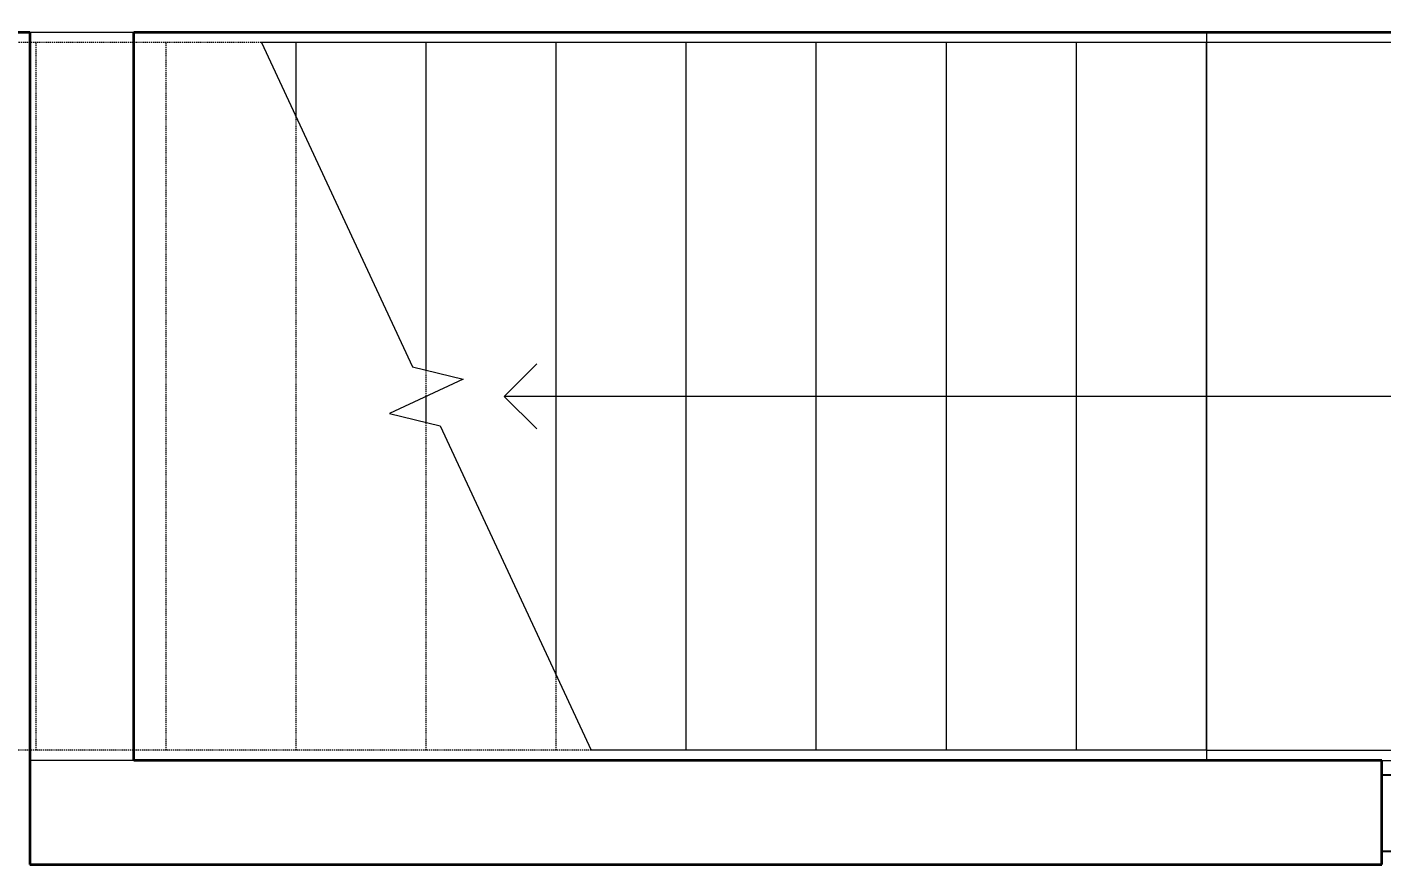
# Model space of a CAD drawing. Header units: millimetres. Extents: x -21672 to 8019, y 3751 to 17279.
# Drawn here: x -9522 to -6917, y 13965 to 15576 of the extents above; entities that cross this region are included whole.
import ezdxf

# ---------------------------------------------------------------- set-up
doc = ezdxf.new("R2010")
doc.units = ezdxf.units.MM
doc.linetypes.add('Overhead', pattern=[3.96875, 2.38125, -1.5875])
for name, color, linetype, lineweight in [('A-ANNO-DIMS', 211, 'Continuous', 9), ('A-ANNO-DIMS-50', 211, 'Continuous', 9), ('A-DETL', 90, 'Continuous', 18), ('A-DOOR', 31, 'Continuous', 18), ('A-DOOR-FRAM', 31, 'Continuous', 25), ('A-FLOR', 192, 'Continuous', 18), ('A-WALL', 113, 'Continuous', 18), ('S-STRS', 31, 'Continuous', 18), ('S-STRS-ANNO', 31, 'Continuous', 18), ('S-STRS-MBND', 31, 'Overhead', 18)]:
    doc.layers.add(name, color=color, linetype=linetype, lineweight=lineweight)
doc.styles.add('Arial', font='arial.ttf', dxfattribs={"height": 125})
doc.dimstyles.new('Diagonal_-_2_5mm_Arial', dxfattribs={"dimscale": 304.8, "dimtxt": 127.532425, "dimasz": 0.492126, "dimexe": 0.393701, "dimexo": 0.246063, "dimgap": 0.287073, "dimtad": 1, "dimdec": 0, "dimzin": 0, "dimdsep": 46, "dimtxsty": 'Arial', "dimblk1": 'OBLIQUE', "dimblk2": 'OBLIQUE', "dimsah": 1, "dimcen": 0.09, "dimdle": 0.393701, "dimazin": 0, "dimtfac": 1, "dimtdec": 4, "dimtix": 1, "dimtmove": 0, "dimatfit": 3, "dimfxl": 1, "dimtvp": 1, "dimtolj": 1, "dimtzin": 0, "dimarcsym": 2})

# ---------------------------------------------------------------- blocks, each defined once
blk = doc.blocks.new('Door-Passage-Single-Flush - 30_ x 80_-427049-Level 2')
at = {"layer": 'A-DOOR', "lineweight": 25}
for p, q in [((381, 842.95), (336.55, 842.95)), ((336.55, 842.95), (336.55, 80.95)), ((381, 80.95), (381, 842.95)), ((336.55, 80.95), (381, 80.95))]:
    blk.add_line(p, q, dxfattribs=at)
at = {"layer": 'A-DOOR'}
blk.add_arc((381, 80.95), 762, 90, 180, dxfattribs=at)
at = {"layer": 'A-DOOR-FRAM'}
for p, q in [((-381, 80.95), (-431.8, 80.95)), ((-431.8, 80.95), (-431.8, -65.1)), ((-381, 31.7375), (-381, 80.95)), ((381, 80.95), (381, 31.7375)), ((431.8, 80.95), (381, 80.95)), ((431.8, -65.1), (431.8, 80.95)), ((-365.125, 31.7375), (-381, 31.7375)), ((-365.125, -15.8875), (-365.125, 31.7375)), ((381, 31.7375), (365.125, 31.7375)), ((365.125, 31.7375), (365.125, -15.8875)), ((-381, -65.1), (-381, -15.8875)), ((-381, -15.8875), (-365.125, -15.8875)), ((365.125, -15.8875), (381, -15.8875)), ((381, -15.8875), (381, -65.1)), ((-431.8, -65.1), (-381, -65.1)), ((381, -65.1), (431.8, -65.1))]:
    blk.add_line(p, q, dxfattribs=at)
blk = doc.blocks.new('DIMBLOCK69-Level 2')
at = {"layer": 'A-ANNO-DIMS-50'}
for p, q in [((-20502.9, 17027.1), (-20502.9, 17147.1)), ((818.6, 17027.1), (818.6, 17147.1)), ((-20622.9, 17027.1), (938.6, 17027.1)), ((-20502.9, 17027.1), (-20502.9, 11836.4)), ((818.6, 17027.1), (818.6, 15341.5))]:
    blk.add_line(p, q, dxfattribs=at)
at = {"layer": 'A-ANNO-DIMS-50', "lineweight": 35}
for p, q in [((-20502.9, 17027.1), (-20427.9, 17102.1)), ((818.6, 17027.1), (893.6, 17102.1)), ((-20502.9, 17027.1), (-20577.9, 16952.1)), ((818.6, 17027.1), (743.6, 16952.1))]:
    blk.add_line(p, q, dxfattribs=at)
at = {"layer": 'A-ANNO-DIMS-50', "color": 0, "insert": (-10082.5, 17276.8), "char_height": 125, "width": 576.839, "attachment_point": 1, "line_spacing_factor": 0.941778, "style": 'Arial'}
blk.add_mtext('21322', dxfattribs=at)
blk = doc.blocks.new('_Oblique')
at = {"color": 0, "linetype": 'ByBlock', "lineweight": -2}
blk.add_line((-0.5, -0.5), (0.5, 0.5), dxfattribs=at)

msp = doc.modelspace()

# ---------------------------------------------------------------- linework, layer by layer
at = {"layer": 'A-DETL'}
msp.add_line((-9517.1, 13966.3), (-7017.1, 13966.3), dxfattribs=at)
at = {"layer": 'A-FLOR'}
for p, q in [((-7254.6, 15566.5), (-7254.6, 14166.3)), ((-6917.1, 14166.3), (-6053.5, 14166.3))]:
    msp.add_line(p, q, dxfattribs=at)
at = {"layer": 'A-WALL', "lineweight": 35}
for p, q in [((-11587.6, 15566.5), (-9517.1, 15566.5)), ((-9517.1, 15566.5), (-9517.1, 13966.3)), ((-9317.1, 15566.5), (-6278.4, 15566.5)), ((-9317.1, 14166.3), (-9317.1, 15566.5)), ((-6917.1, 14166.3), (-9317.1, 14166.3)), ((-6917.1, 13966.3), (-6917.1, 14166.3)), ((-9517.1, 13966.3), (-6917.1, 13966.3))]:
    msp.add_line(p, q, dxfattribs=at)
at = {"layer": 'A-WALL'}
for p, q in [((-9517.1, 15566.5), (-9317.1, 15566.5)), ((-9317.1, 14166.3), (-9517.1, 14166.3))]:
    msp.add_line(p, q, dxfattribs=at)
at = {"layer": 'S-STRS'}
for p, q in [((-9004.6, 15546.5), (-9071.7, 15546.5)), ((-8754.6, 15546.5), (-9004.6, 15546.5)), ((-9004.6, 15402.5), (-9004.6, 15546.5)), ((-8504.6, 15546.5), (-8754.6, 15546.5)), ((-8754.6, 14916.6), (-8754.6, 15546.5)), ((-8254.6, 15546.5), (-8504.6, 15546.5)), ((-8504.6, 14330.3), (-8504.6, 15546.5)), ((-8004.6, 15546.5), (-8254.6, 15546.5)), ((-8254.6, 14186.3), (-8254.6, 15546.5)), ((-7754.6, 15546.5), (-8004.6, 15546.5)), ((-8004.6, 14186.3), (-8004.6, 15546.5)), ((-7504.6, 15546.5), (-7754.6, 15546.5)), ((-7754.6, 14186.3), (-7754.6, 15546.5)), ((-7254.6, 15546.5), (-7504.6, 15546.5)), ((-7504.6, 14186.3), (-7504.6, 15546.5)), ((-5554.6, 15546.5), (-7254.6, 15546.5)), ((-7254.6, 14186.3), (-7254.6, 15546.5)), ((-8754.6, 14816.2), (-8754.6, 14866.4)), ((-8254.6, 14186.3), (-8437.4, 14186.3)), ((-8004.6, 14186.3), (-8254.6, 14186.3)), ((-7754.6, 14186.3), (-8004.6, 14186.3)), ((-7504.6, 14186.3), (-7754.6, 14186.3)), ((-7254.6, 14186.3), (-7504.6, 14186.3)), ((-7254.6, 14186.3), (-5554.6, 14186.3))]:
    msp.add_line(p, q, dxfattribs=at)
at = {"layer": 'S-STRS', "linetype": 'Overhead'}
for p, q in [((-9004.6, 15402.5), (-9004.6, 15546.5)), ((-8754.6, 14916.6), (-8754.6, 15546.5)), ((-8504.6, 14330.3), (-8504.6, 15546.5)), ((-8254.6, 14186.3), (-8254.6, 15546.5)), ((-8004.6, 14186.3), (-8004.6, 15546.5)), ((-7754.6, 14186.3), (-7754.6, 15546.5)), ((-7504.6, 14186.3), (-7504.6, 15546.5)), ((-7254.6, 14186.3), (-7254.6, 15546.5)), ((-8754.6, 14816.2), (-8754.6, 14866.4))]:
    msp.add_line(p, q, dxfattribs=at)
at = {"layer": 'S-STRS-ANNO'}
for p, q in [((-8604.6, 14866.4), (-8542.1, 14928.9)), ((-8504.6, 14866.4), (-8604.6, 14866.4)), ((-8604.6, 14866.4), (-8542.1, 14803.9)), ((-8254.6, 14866.4), (-8504.6, 14866.4)), ((-8004.6, 14866.4), (-8254.6, 14866.4)), ((-7754.6, 14866.4), (-8004.6, 14866.4)), ((-7504.6, 14866.4), (-7754.6, 14866.4)), ((-7254.6, 14866.4), (-7504.6, 14866.4)), ((-5554.6, 14866.4), (-7254.6, 14866.4))]:
    msp.add_line(p, q, dxfattribs=at)
at = {"layer": 'S-STRS-MBND'}
for p, q in [((-9071.7, 15546.5), (-11254.6, 15546.5)), ((-9504.6, 14186.3), (-9504.6, 15546.5)), ((-9504.6, 14186.3), (-9504.6, 15546.5)), ((-9254.6, 14186.3), (-9254.6, 15546.5)), ((-9254.6, 14186.3), (-9254.6, 15546.5)), ((-9004.6, 14186.3), (-9004.6, 15402.5)), ((-9004.6, 14186.3), (-9004.6, 15402.5)), ((-8754.6, 14866.4), (-8754.6, 14916.6)), ((-8754.6, 14866.4), (-8754.6, 14916.6)), ((-8754.6, 14186.3), (-8754.6, 14816.2)), ((-8754.6, 14186.3), (-8754.6, 14816.2)), ((-8504.6, 14186.3), (-8504.6, 14330.3)), ((-8504.6, 14186.3), (-8504.6, 14330.3)), ((-8437.4, 14186.3), (-11254.6, 14186.3))]:
    msp.add_line(p, q, dxfattribs=at)
at = {"layer": 'S-STRS-MBND', "linetype": 'Continuous'}
for p, q in [((-9071.7, 15546.5), (-8781, 14923)), ((-8781, 14923), (-8683.8, 14899.4)), ((-8683.8, 14899.4), (-8825.4, 14833.4)), ((-8825.4, 14833.4), (-8728.2, 14809.8)), ((-8728.2, 14809.8), (-8437.4, 14186.3))]:
    msp.add_line(p, q, dxfattribs=at)

# ---------------------------------------------------------------- block references
at = {"layer": 'A-DOOR-FRAM', "rotation": 180}
msp.add_blockref('Door-Passage-Single-Flush - 30_ x 80_-427049-Level 2', (-6485.3, 14072.7), dxfattribs=at)

# ---------------------------------------------------------------- dimensions: what is measured, and where the dimension line sits
at = {"layer": 'A-ANNO-DIMS'}
dim = msp.add_linear_dim(base=(818.6039, 17027.0619), p1=(-20502.8962, 11761.3583), p2=(818.6039, 15266.468), dimstyle='Diagonal_-_2_5mm_Arial', override={"dimpost": '<>', "dimfxl": 21607.687495}, dxfattribs=at)
dim.commit()
dim.dimension.update_dxf_attribs({"geometry": 'DIMBLOCK69-Level 2', "text_midpoint": (-9842.1461, 17178.4262)})

doc.saveas('drawing.dxf')
